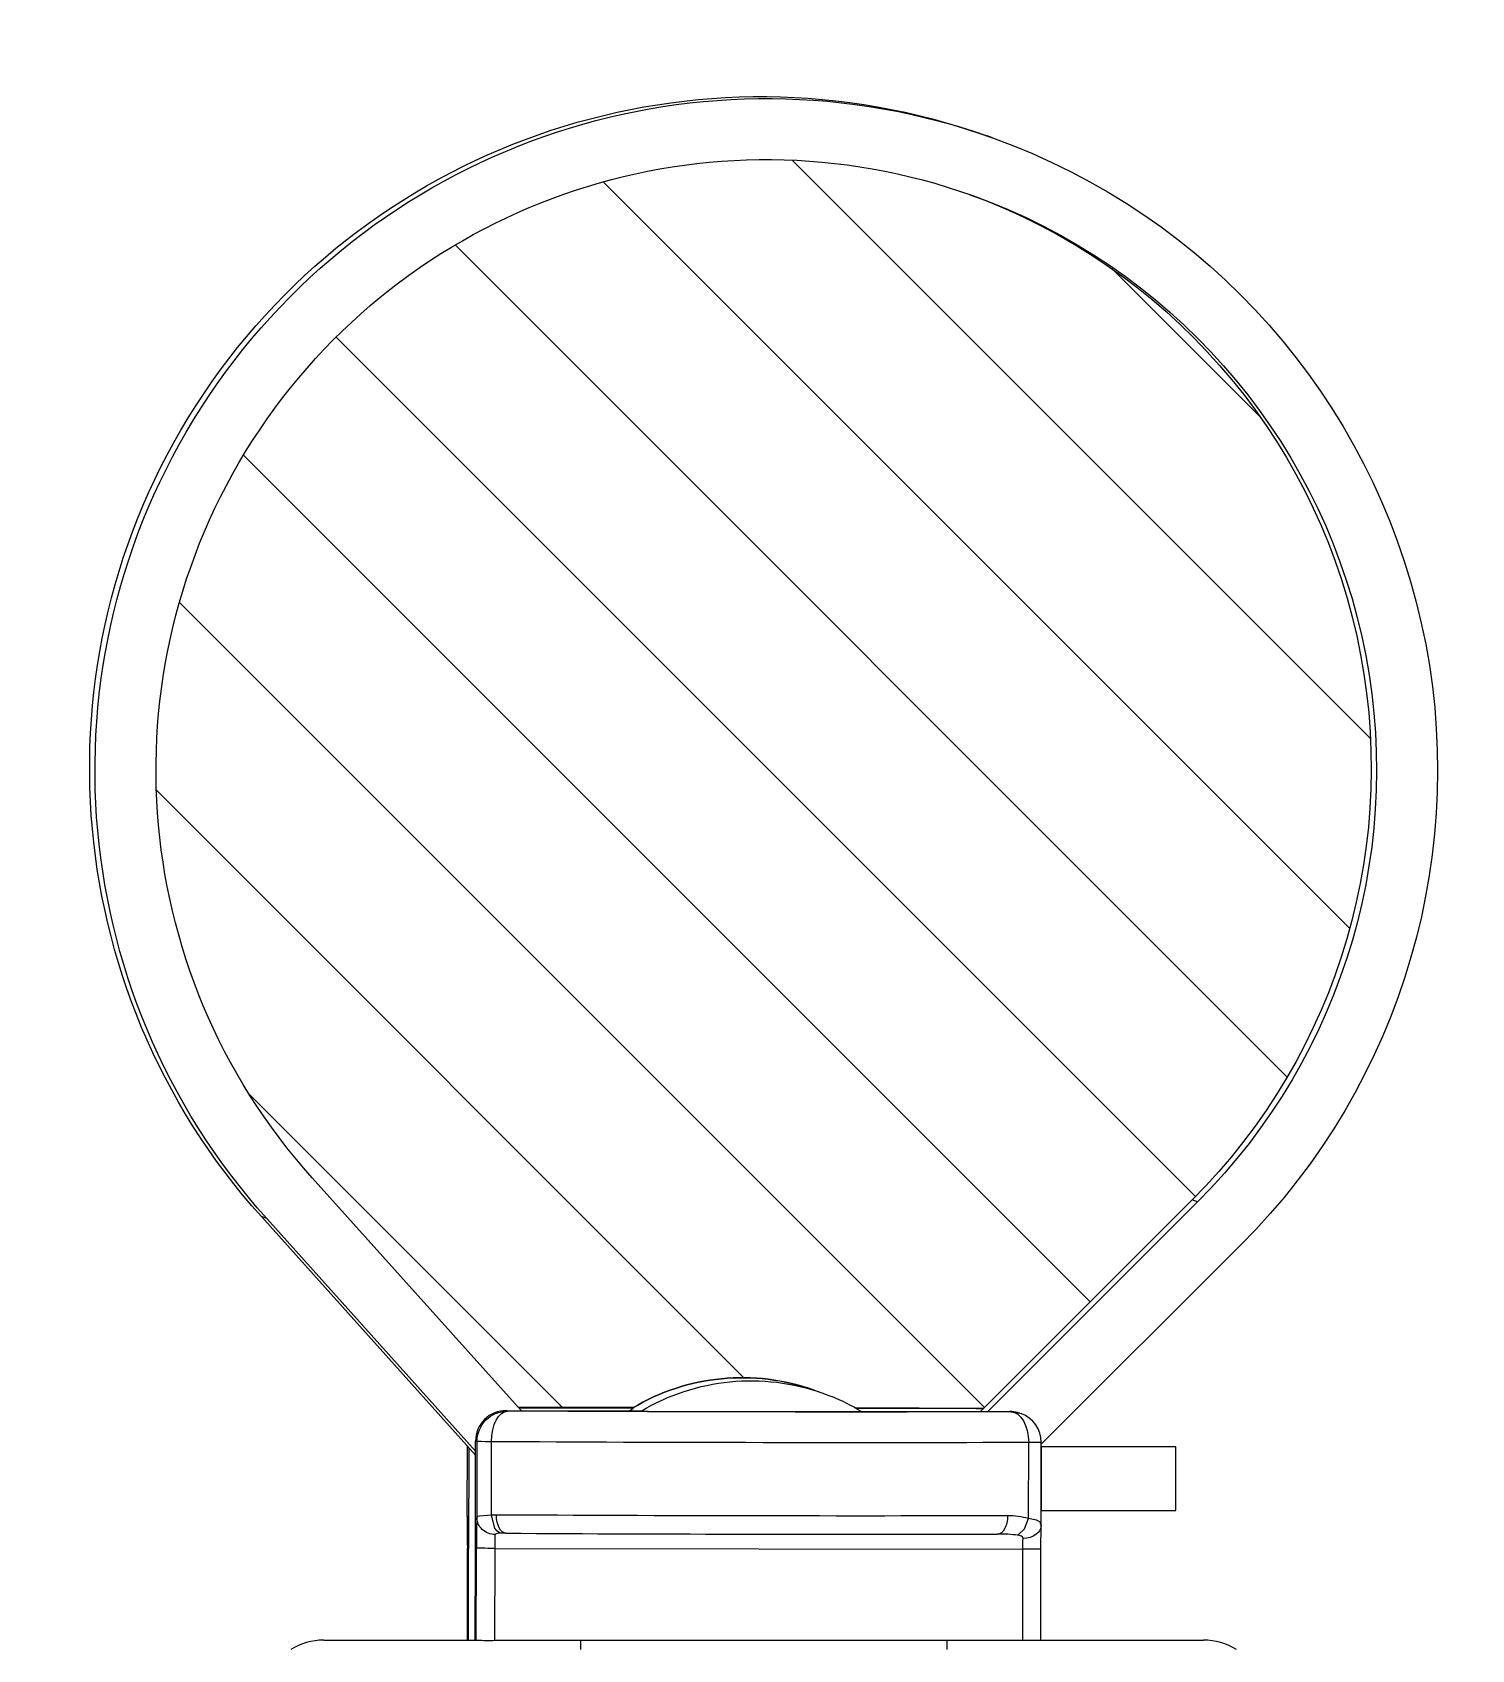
# Model space of a CAD drawing. Header units: inches. Extents: x 47316 to 59086, y 3141 to 11743.
# Drawn here: x 51494.61 to 51501.43, y 3518.85 to 3526.51 of the extents above; entities that cross this region are included whole.
import ezdxf

# ---------------------------------------------------------------- set-up
doc = ezdxf.new("R2010")
doc.units = ezdxf.units.IN
doc.header["$MEASUREMENT"] = 0

msp = doc.modelspace()

# ---------------------------------------------------------------- linework, layer by layer
at = {"color": 0, "lineweight": -2, "ltscale": 0.002326}
for p, q in [((51499.1597, 3526.014), (51499.1343, 3526.0231)), ((51500.1314, 3520.9722), (51500.1061, 3520.9813))]:
    msp.add_line(p, q, dxfattribs=at)
at = {"color": 0, "lineweight": -2}
for p, q in [((51500.9507, 3523.1681), (51498.2107, 3525.9082)), ((51500.8522, 3522.2666), (51497.3136, 3525.8053)), ((51500.5559, 3521.5629), (51496.6126, 3525.5063)), ((51500.4287, 3524.6902), (51499.7243, 3525.3946)), ((51500.1218, 3520.9971), (51496.0489, 3525.0699)), ((51499.6217, 3520.4972), (51495.6094, 3524.5095)), ((51499.1215, 3519.9974), (51495.3065, 3523.8124)), ((51497.9805, 3520.1383), (51495.1969, 3522.922)), ((51497.1219, 3519.9969), (51495.6363, 3521.4825)), ((51497.4942, 3519.98), (51497.4988, 3519.9798)), ((51497.4988, 3519.9798), (51497.5289, 3519.9793)), ((51497.5289, 3519.9793), (51498.3289, 3519.9774)), ((51498.3289, 3519.9774), (51498.5262, 3519.978)), ((51498.5262, 3519.978), (51498.536, 3519.9782)), ((51498.536, 3519.9782), (51498.537, 3519.9783)), ((51496.7169, 3519.4781), (51496.7156, 3519.4756)), ((51496.7193, 3519.48), (51496.7169, 3519.4781)), ((51496.7275, 3519.4828), (51496.7193, 3519.48)), ((51496.7848, 3519.4871), (51496.7275, 3519.4828)), ((51496.8007, 3519.4256), (51496.7848, 3519.4871)), ((51496.8105, 3519.4121), (51496.8007, 3519.4256)), ((51499.2798, 3519.3914), (51499.3107, 3519.4216)), ((51499.3107, 3519.4216), (51499.3303, 3519.4705)), ((51499.3679, 3519.4627), (51499.3303, 3519.4705)), ((51499.383, 3519.4546), (51499.3679, 3519.4627)), ((51499.3874, 3519.4494), (51499.383, 3519.4546)), ((51499.3899, 3519.4402), (51499.3874, 3519.4494)), ((51496.8034, 3519.3968), (51496.8029, 3519.3956)), ((51496.8042, 3519.3975), (51496.8034, 3519.3968)), ((51496.8066, 3519.3987), (51496.8042, 3519.3975)), ((51496.8135, 3519.4001), (51496.8066, 3519.3987)), ((51496.8232, 3519.4029), (51496.8105, 3519.4121)), ((51496.8301, 3519.401), (51496.8135, 3519.4001)), ((51496.8301, 3519.401), (51496.8232, 3519.4029)), ((51499.2964, 3519.3872), (51499.2798, 3519.3914)), ((51499.3012, 3519.3839), (51499.2964, 3519.3872)), ((51499.3034, 3519.3807), (51499.3012, 3519.3839)), ((51499.3041, 3519.3769), (51499.3034, 3519.3807))]:
    msp.add_line(p, q, dxfattribs=at)
at = {"color": 0, "lineweight": -2, "ltscale": 0.128185}
msp.add_line((51496.9257, 3519.9821), (51495.9351, 3521.0859), dxfattribs=at)
at = {"color": 0, "lineweight": -2, "ltscale": 0.122596}
msp.add_line((51499.1027, 3519.9786), (51500.1061, 3520.9813), dxfattribs=at)
at = {"color": 0, "lineweight": -2, "ltscale": 0.121494}
msp.add_line((51499.1371, 3519.9785), (51500.1314, 3520.9722), dxfattribs=at)
at = {"color": 0, "lineweight": -2, "ltscale": 0.002324}
msp.add_line((51495.7198, 3520.8926), (51495.6945, 3520.9017), dxfattribs=at)
at = {"color": 0, "lineweight": -2, "ltscale": 0.131315}
msp.add_line((51496.7094, 3519.771), (51495.6945, 3520.9017), dxfattribs=at)
at = {"color": 0, "lineweight": -2, "ltscale": 0.128042}
msp.add_line((51496.7094, 3519.7901), (51495.7198, 3520.8926), dxfattribs=at)
at = {"color": 0, "lineweight": -2, "ltscale": 0.115497}
msp.add_line((51499.3906, 3519.823), (51500.3358, 3520.7676), dxfattribs=at)
at = {"color": 0, "lineweight": -2, "ltscale": 0.003741}
msp.add_line((51498.3145, 3520.0792), (51498.3553, 3520.0646), dxfattribs=at)
at = {"color": 0, "lineweight": -2, "ltscale": 0.054955}
msp.add_line((51496.855, 3519.9822), (51497.4909, 3519.9812), dxfattribs=at)
at = {"color": 0, "lineweight": -2, "ltscale": 0.05492}
msp.add_line((51496.8555, 3519.9822), (51497.4909, 3519.9812), dxfattribs=at)
at = {"color": 0, "lineweight": -2, "ltscale": 0.000521}
msp.add_line((51496.8555, 3519.9822), (51496.8611, 3519.9801), dxfattribs=at)
at = {"color": 0, "lineweight": -2, "ltscale": 0.04711}
msp.add_line((51497.4577, 3519.9973), (51496.9126, 3519.9967), dxfattribs=at)
at = {"color": 0, "lineweight": -2, "ltscale": 0.04684}
msp.add_line((51497.4568, 3519.9934), (51496.9148, 3519.9943), dxfattribs=at)
at = {"color": 0, "lineweight": -2, "ltscale": 0.001876}
msp.add_line((51497.4388, 3519.9812), (51497.4568, 3519.9934), dxfattribs=at)
at = {"color": 0, "lineweight": -2, "ltscale": 0.000303}
for p, q in [((51497.4535, 3519.9946), (51497.4568, 3519.9934)), ((51497.4909, 3519.9812), (51497.4942, 3519.98))]:
    msp.add_line(p, q, dxfattribs=at)
at = {"color": 0, "lineweight": -2, "ltscale": 0.052695}
msp.add_line((51499.117, 3519.9928), (51498.5073, 3519.9955), dxfattribs=at)
at = {"color": 0, "lineweight": -2, "ltscale": 0.051921}
msp.add_line((51499.1149, 3519.9907), (51498.5141, 3519.9917), dxfattribs=at)
at = {"color": 0, "lineweight": -2, "ltscale": 0.06117}
msp.add_line((51498.5337, 3519.9795), (51499.2414, 3519.9783), dxfattribs=at)
at = {"color": 0, "lineweight": -2, "ltscale": 0.061203}
msp.add_line((51498.5337, 3519.9795), (51499.2418, 3519.9783), dxfattribs=at)
at = {"color": 0, "lineweight": -2, "ltscale": 0.000438}
msp.add_line((51499.2414, 3519.9783), (51499.2462, 3519.9766), dxfattribs=at)
at = {"color": 0, "lineweight": -2, "ltscale": 0.001023}
msp.add_line((51499.2895, 3519.97), (51499.2782, 3519.9735), dxfattribs=at)
at = {"color": 0, "lineweight": -2, "ltscale": 0.000475}
msp.add_line((51499.2895, 3519.97), (51499.2947, 3519.9682), dxfattribs=at)
at = {"color": 0, "lineweight": -2, "ltscale": 0.027842}
msp.add_line((51496.6701, 3519.4919), (51496.6707, 3519.814), dxfattribs=at)
at = {"color": 0, "lineweight": -2, "ltscale": 0.027802}
msp.add_line((51496.6701, 3519.4924), (51496.6707, 3519.814), dxfattribs=at)
at = {"color": 0, "lineweight": -2, "ltscale": 0.041476}
msp.add_line((51496.6775, 3519.8065), (51496.6766, 3519.3266), dxfattribs=at)
at = {"color": 0, "lineweight": -2, "ltscale": 0.045205}
for p in [(51496.7086, 3519.3151), (51496.7086, 3519.3152)]:
    msp.add_line(p, (51496.7095, 3519.8382), dxfattribs=at)
at = {"color": 0, "lineweight": -2, "ltscale": 0.000624}
msp.add_line((51496.7095, 3519.8382), (51496.7163, 3519.8358), dxfattribs=at)
at = {"color": 0, "lineweight": -2, "ltscale": 0.031128}
msp.add_line((51496.7163, 3519.8358), (51496.7156, 3519.4756), dxfattribs=at)
at = {"color": 0, "lineweight": -2, "ltscale": 0.030055}
msp.add_line((51496.7848, 3519.4871), (51496.7854, 3519.8348), dxfattribs=at)
at = {"color": 0, "lineweight": -2, "ltscale": 0.031158}
msp.add_line((51499.3303, 3519.4705), (51499.3309, 3519.8311), dxfattribs=at)
at = {"color": 0, "lineweight": -2, "ltscale": 0.03384}
msp.add_line((51499.3899, 3519.4402), (51499.3906, 3519.8318), dxfattribs=at)
at = {"color": 0}
for p, q in [((51500.0282, 3519.8107), (51499.3901, 3519.8107)), ((51499.3901, 3519.8107), (51499.3901, 3519.5088)), ((51500.0282, 3519.5088), (51500.0282, 3519.8107)), ((51499.3901, 3519.5088), (51500.0282, 3519.5088))]:
    msp.add_line(p, q, dxfattribs=at)
at = {"color": 0, "lineweight": -2, "ltscale": 0.000367}
msp.add_line((51496.6702, 3519.4881), (51496.6701, 3519.4924), dxfattribs=at)
at = {"color": 0, "lineweight": -2, "ltscale": 0.002074}
msp.add_line((51496.8088, 3519.4876), (51496.7848, 3519.4871), dxfattribs=at)
at = {"color": 0, "lineweight": -2, "ltscale": 0.009642}
msp.add_line((51499.3888, 3519.3259), (51499.3899, 3519.4374), dxfattribs=at)
at = {"color": 0, "lineweight": -2, "ltscale": 0.000239}
msp.add_line((51499.3899, 3519.4402), (51499.3899, 3519.4374), dxfattribs=at)
at = {"color": 0, "lineweight": -2, "ltscale": 0.001456}
for p, q in [((51496.6717, 3519.3452), (51496.6717, 3519.3284)), ((51496.6717, 3519.3452), (51496.6717, 3519.3284)), ((51496.7135, 3519.3134), (51496.7136, 3519.3302)), ((51496.8019, 3519.3126), (51496.802, 3519.3295)), ((51499.3036, 3519.3086), (51499.3036, 3519.3254)), ((51499.3887, 3519.309), (51499.3888, 3519.3259))]:
    msp.add_line(p, q, dxfattribs=at)
at = {"color": 0, "lineweight": -2, "ltscale": 0.001982}
msp.add_line((51496.853, 3519.4012), (51496.8301, 3519.401), dxfattribs=at)
at = {"color": 0, "lineweight": -2, "ltscale": 0.000119}
msp.add_line((51496.8513, 3519.4012), (51496.8526, 3519.4012), dxfattribs=at)
at = {"color": 0, "lineweight": -2, "ltscale": 0.000114}
msp.add_line((51499.185, 3519.3975), (51499.1837, 3519.3975), dxfattribs=at)
at = {"color": 0, "lineweight": -2, "ltscale": 0.03751}
msp.add_line((51496.6709, 3518.8943), (51496.6717, 3519.3284), dxfattribs=at)
at = {"color": 0, "lineweight": -2, "ltscale": 0.037518}
msp.add_line((51496.6709, 3518.8943), (51496.6717, 3519.3284), dxfattribs=at)
at = {"color": 0, "lineweight": -2, "ltscale": 0.037318}
msp.add_line((51496.6759, 3518.8948), (51496.6766, 3519.3266), dxfattribs=at)
at = {"color": 0, "lineweight": -2, "ltscale": 0.03633}
msp.add_line((51496.7078, 3518.8948), (51496.7086, 3519.3152), dxfattribs=at)
at = {"color": 0, "lineweight": -2, "ltscale": 0.036329}
msp.add_line((51496.7078, 3518.8948), (51496.7086, 3519.3151), dxfattribs=at)
at = {"color": 0, "lineweight": -2, "ltscale": 0.036176}
msp.add_line((51496.7128, 3518.8948), (51496.7135, 3519.3134), dxfattribs=at)
at = {"color": 0, "lineweight": -2, "ltscale": 0.036194}
msp.add_line((51496.8012, 3518.8939), (51496.8019, 3519.3126), dxfattribs=at)
at = {"color": 0, "lineweight": -2, "ltscale": 0.216211}
msp.add_line((51496.802, 3519.3295), (51499.3036, 3519.3254), dxfattribs=at)
at = {"color": 0, "lineweight": -2, "ltscale": 0.035764}
msp.add_line((51499.3029, 3518.8948), (51499.3036, 3519.3086), dxfattribs=at)
at = {"color": 0, "lineweight": -2, "ltscale": 0.035803}
msp.add_line((51499.388, 3518.8948), (51499.3887, 3519.309), dxfattribs=at)
at = {"color": 0, "lineweight": -2, "ltscale": 0.062929}
msp.add_line((51495.9897, 3518.8948), (51496.7179, 3518.8948), dxfattribs=at)
at = {"color": 0, "lineweight": -2, "ltscale": 0.006309}
msp.add_line((51496.8012, 3518.8939), (51496.8742, 3518.8948), dxfattribs=at)
at = {"color": 0, "lineweight": -2, "ltscale": 0.02877}
msp.add_line((51496.8742, 3518.8948), (51497.2071, 3518.8948), dxfattribs=at)
at = {"color": 0, "lineweight": -2, "ltscale": 0.003915}
for p, q in [((51497.2071, 3518.8948), (51497.2071, 3518.8495)), ((51498.9427, 3518.8948), (51498.9427, 3518.8495))]:
    msp.add_line(p, q, dxfattribs=at)
at = {"color": 0, "lineweight": -2, "ltscale": 0.15}
msp.add_line((51497.2071, 3518.8948), (51498.9427, 3518.8948), dxfattribs=at)
at = {"color": 0, "lineweight": -2, "ltscale": 0.105212}
msp.add_line((51498.9427, 3518.8948), (51500.16, 3518.8948), dxfattribs=at)
at = {"color": 0, "lineweight": -2}
for centre, radius, start, end in [((51497.9734, 3519.1262), 1.0122, 70.30733, 120.91144), ((51498.0142, 3519.1117), 1.0121, 58.89904, 67.75891), ((51496.8543, 3519.8373), 0.1449, 89.52503, 179.65551), ((51496.8541, 3519.8374), 0.1447, 89.4781, 179.68398), ((51499.2416, 3519.8372), 0.1412, 74.97161, 90.06297), ((51499.2416, 3519.8357), 0.1426, 75.10919, 90.0498), ((51499.2459, 3519.832), 0.1446, 359.9002, 70.30253), ((51492.1723, 3519.3752), 4.4995, 359.61803, 1.48608), ((51492.2406, 3519.374), 4.4311, 359.62776, 1.47594), ((51501.0867, 3519.3451), 4.3731, 178.28967, 180.19464), ((51499.2357, 3519.1336), 0.35, 74.32123, 90.82129), ((51498.5088, 3822.3074), 302.9107, 269.686729, 270.127652), ((51499.188, 3518.692), 0.7054, 82.52442, 90.38341), ((51495.9897, 3518.6055), 0.2893, 90, 122.5), ((51496.7707, 3519.7962), 0.9028, 266.64456, 271.93744), ((51500.16, 3518.6055), 0.2893, 57.5, 90)]:
    msp.add_arc(centre, radius, start, end, dxfattribs=at)
at = {"color": 0, "lineweight": -2, "extrusion": (0, 0, -1)}
for centre, major_axis, ratio, start_param, end_param in [((51498.062, 3523.0273), (1.0724, 2.9957), 0.999796, 3.637101, 6.283154), ((51498.0874, 3523.0182), (1.0724, 2.9957), 0.999796, 3.637101, 6.283154), ((51498.0874, 3523.0182), (0.9749, 2.7234), 0.999796, 3.637101, 6.283154), ((51498.0874, 3523.0182), (1.0724, 2.9957), 0.999796, -0.000032, 2.01284), ((51498.062, 3523.0273), (0.9749, 2.7234), 0.999796, 0.004607, 2.01284), ((51498.0874, 3523.0182), (0.9749, 2.7234), 0.999796, -0.000032, 2.01284), ((51497.9733, 3519.126), (0.3412, 0.9532), 0.999796, -0.883184, -0.000037), ((51498.0141, 3519.1114), (0.3412, 0.9532), 0.999796, -0.883184, -0.000037), ((51498.0141, 3519.1114), (0.3412, 0.9532), 0.999796, -0.000037, 0.044415), ((51496.8609, 3519.8355), (0.0487, 0.1362), 0.999796, 4.370304, 5.9411), ((51496.8609, 3519.8355), (0.0008, 0.1446), 0.522048, 4.704436, 6.275232), ((51497.9835, 3519.9906), (-2.1498, 0.0037), 0.006783, 4.084577, 5.261653), ((51498.007, 3519.9822), (-2.1498, 0.0037), 0.006783, 1.036709, 1.312419), ((51498.007, 3519.9822), (-2.1498, 0.0037), 0.006783, 1.805661, 2.113338), ((51499.2459, 3519.832), (0.0487, 0.1362), 0.999796, -0.342085, 0.000024), ((51499.2459, 3519.832), (-0.0005, 0.1446), 0.587362, 0.008382, 1.579178), ((51496.8609, 3519.8355), (-0.1446, 0.0003), 0.006783, -1.021532, -0.019051), ((51497.9832, 3519.846), (-2.2944, 0.004), 0.006783, 4.084577, 5.261653), ((51499.2459, 3519.832), (-0.1446, 0.0003), 0.006783, 3.122541, 4.084577), ((51496.7569, 3519.4917), (0.0867, 0.0036), 0.915022, 3.141556, 3.188833), ((51496.8024, 3519.4754), (-0.0867, 0.004), 0.920405, 4.663645, 6.234442), ((51496.8531, 3519.488), (0.0005, 0.0868), 0.511593, 3.133698, 4.704493), ((51497.9826, 3519.4989), (-2.2944, 0.004), 0.006783, 4.137235, 5.249441), ((51499.1835, 3519.4842), (-0.0002, 0.0868), 0.543952, 1.57888, 3.149677), ((51499.3031, 3519.4393), (-0.0868, 0.0018), 0.718559, 3.114198, 4.684994), ((51496.8034, 3519.329), (0.0001, 0.0723), 0.01905, -1.564012, -0.401254), ((51499.305, 3519.325), (0.0001, 0.0723), 0.01905, -1.564012, -0.768881), ((51496.8003, 3519.3301), (-0.0868, 0.0002), 0.006783, 4.693338, 6.264134), ((51499.302, 3519.326), (-0.0868, 0.0002), 0.006783, 3.122541, 4.693338)]:
    msp.add_ellipse(centre, major_axis=major_axis, ratio=ratio, start_param=start_param, end_param=end_param, dxfattribs=at)

doc.saveas('drawing.dxf')
